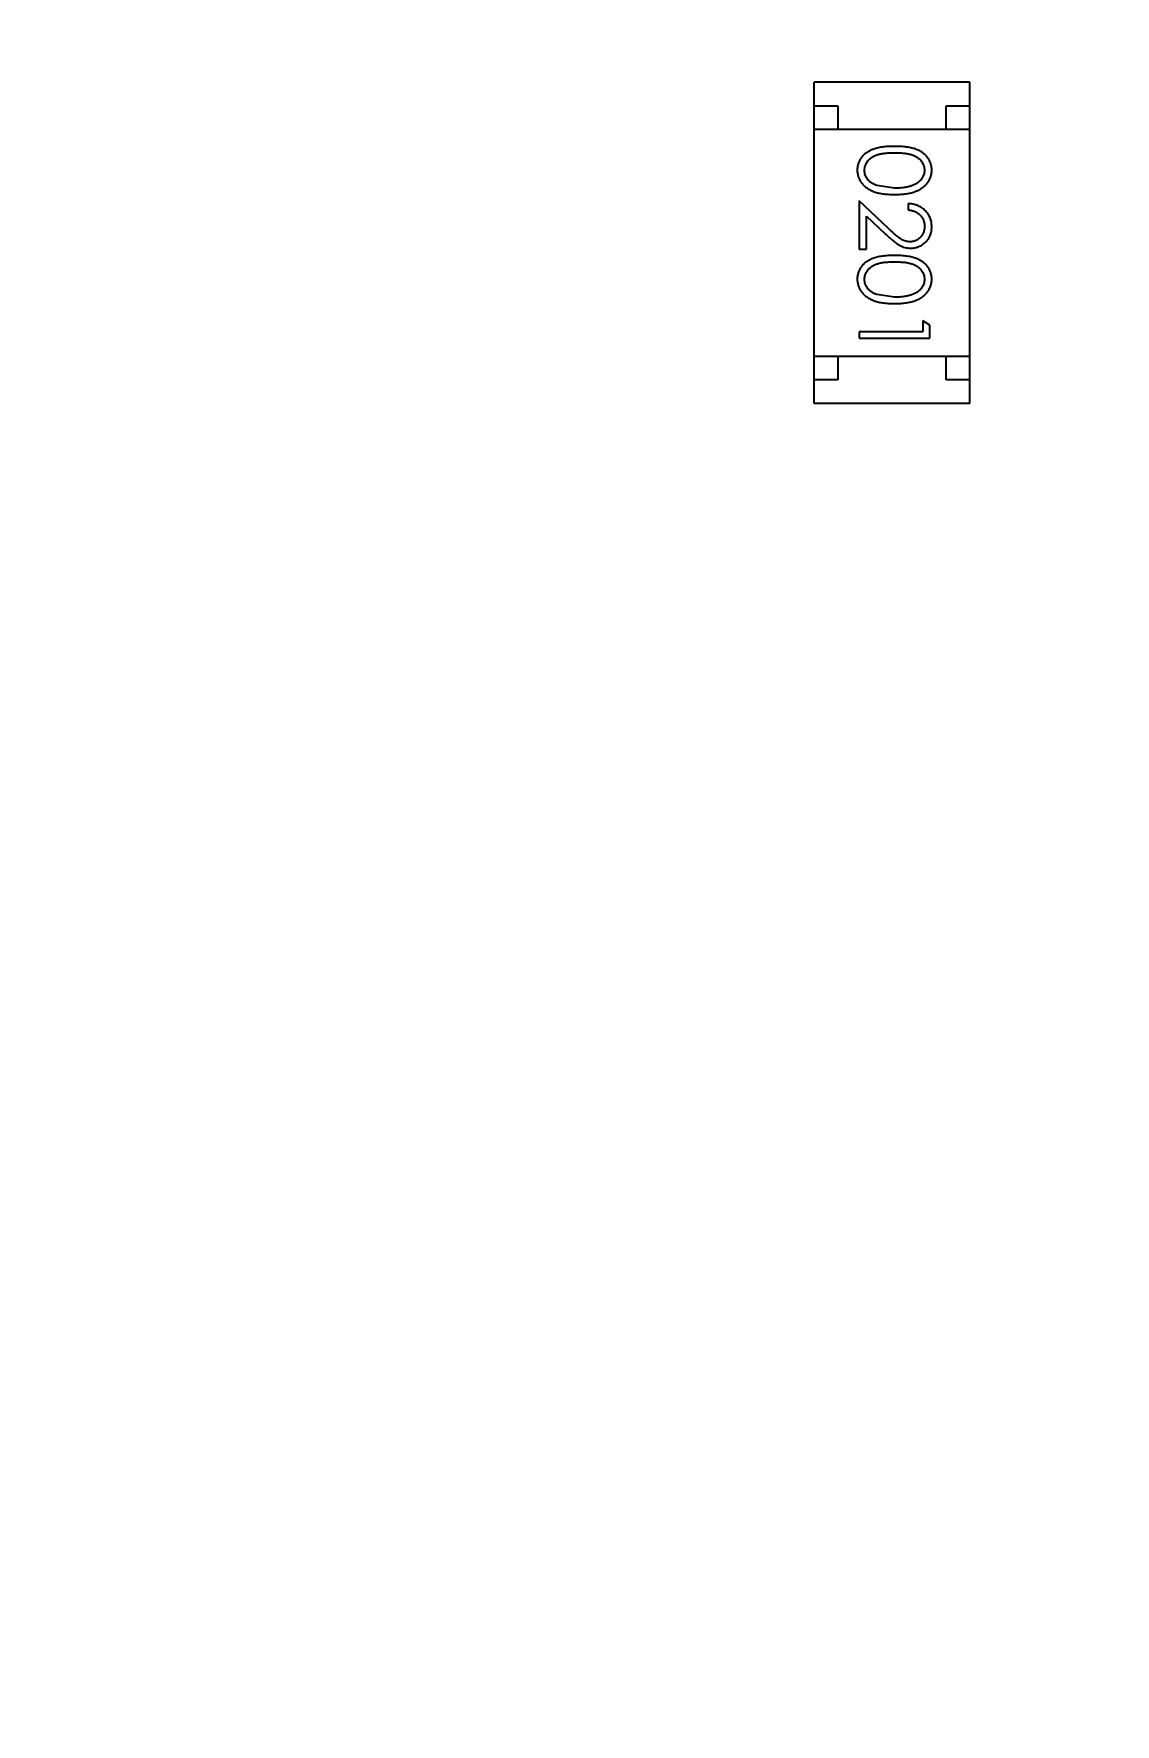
# Model space of a CAD drawing. Header units: millimetres. Extents: x -1 to 131, y 28 to 94.
# Drawn here: x 101.976 to 104.265, y 43.078 to 46.655 of the extents above; entities that cross this region are included whole.
import ezdxf

# ---------------------------------------------------------------- set-up
doc = ezdxf.new("R2010")
doc.units = ezdxf.units.MM
doc.header["$LTSCALE"] = 1.21
doc.header["$MEASUREMENT"] = 0
doc.header["$PDMODE"] = 3
doc.header["$PDSIZE"] = 0.3125
doc.layers.get('0').update_dxf_attribs({"linetype": 'CONTINUOUS'})
doc.layers.get('DEFPOINTS').update_dxf_attribs({"linetype": 'CONTINUOUS'})
doc.layers.add('Dim', color=3, linetype='CONTINUOUS', lineweight=25)
doc.styles.get("Standard").update_dxf_attribs({"font": 'txt', "width": 0.8})
doc.dimstyles.get("Standard").update_dxf_attribs({"dimtxt": 0.15625, "dimasz": 0.1875, "dimexe": 0.125, "dimexo": 0.0625, "dimgap": 0.09, "dimtad": 0, "dimtih": 1, "dimtoh": 1, "dimzin": 4, "dimdsep": 46, "dimtxsty": 'Standard', "dimblk": '_FILLED', "dimblk1": '_FILLED', "dimblk2": '_FILLED', "dimcen": 0.09, "dimazin": 1, "dimtp": 0.01, "dimtm": 0.01, "dimtfac": 1, "dimtofl": 0, "dimtmove": 0, "dimatfit": 3, "dimldrblk": '_FILLED', "dimfxl": 1, "dimtolj": 1, "dimtzin": 4, "dimarcsym": 0})

# ---------------------------------------------------------------- blocks, each defined once
blk = doc.blocks.new('_FILLED')
at = {"color": 0, "linetype": 'ByBlock'}
blk.add_solid([(0, 0), (-1, 0.1667), (-1, -0.1667)], dxfattribs=at)
blk = doc.blocks.new('*D30')
at = {"color": 0, "linetype": 'ByBlock', "lineweight": -2}
for p, q in [((101.1223, 58.6652), (87.6348, 58.6652)), ((87.7598, 58.6652), (87.7598, 44.6313)), ((87.7598, 27.6174), (87.7598, 41.6513)), ((106.4921, 27.6174), (87.6348, 27.6174))]:
    blk.add_line(p, q, dxfattribs=at)
at = {"layer": 'DEFPOINTS', "color": 0, "linetype": 'ByBlock'}
for p in [(101.1848, 58.6652), (106.5546, 27.6174)]:
    blk.add_point(p, dxfattribs=at)
at = {"color": 0, "linetype": 'ByBlock', "lineweight": -2}
for p, rotation in [((87.7598, 58.6652), 90), ((87.7598, 27.6174), 270)]:
    blk.add_blockref('_FILLED', p, dxfattribs=dict(at, rotation=rotation))
at = {"color": 0, "linetype": 'ByBlock', "lineweight": -2, "insert": (87.7598, 43.1413), "char_height": 1, "attachment_point": 5, "rotation": 90}
blk.add_mtext('\\A1;31.05', dxfattribs=at)

msp = doc.modelspace()

# ---------------------------------------------------------------- linework, layer by layer
at = {"color": 7, "linetype": 'Continuous'}
for p, q in [((103.6277, 45.8728), (103.6277, 46.5528)), ((103.9577, 46.5528), (103.6277, 46.5528)), ((103.9577, 45.8728), (103.9577, 46.5528)), ((103.6277, 46.5028), (103.6777, 46.5028)), ((103.6777, 46.5028), (103.6777, 46.4528)), ((103.9077, 46.4528), (103.9077, 46.5028)), ((103.9077, 46.5028), (103.9577, 46.5028)), ((103.6277, 46.4528), (103.9577, 46.4528)), ((103.798, 46.3283), (103.7603, 46.334)), ((103.723, 46.3014), (103.723, 46.1994)), ((103.7851, 46.2432), (103.723, 46.3014)), ((103.8268, 46.2956), (103.8268, 46.2821)), ((103.7384, 46.1994), (103.7384, 46.2692)), ((103.7384, 46.2692), (103.7784, 46.2317)), ((103.723, 46.1994), (103.7384, 46.1994)), ((103.798, 46.0975), (103.7603, 46.1032)), ((103.8576, 46.0475), (103.8576, 46.0244)), ((103.873, 46.0387), (103.8576, 46.0475)), ((103.873, 46.011), (103.873, 46.0387)), ((103.723, 46.0244), (103.723, 46.011)), ((103.8576, 46.0244), (103.723, 46.0244)), ((103.723, 46.011), (103.873, 46.011)), ((103.6277, 45.9728), (103.9577, 45.9728)), ((103.6777, 45.9728), (103.6777, 45.9228)), ((103.9077, 45.9228), (103.9077, 45.9728)), ((103.6777, 45.9228), (103.6277, 45.9228)), ((103.9577, 45.9228), (103.9077, 45.9228)), ((103.9577, 45.8728), (103.6277, 45.8728))]:
    msp.add_line(p, q, dxfattribs=at)
for points, knots in [([(103.7979, 46.4167), (103.7956, 46.4167), (103.7909, 46.4167), (103.7841, 46.4164), (103.7778, 46.4159), (103.7718, 46.4152), (103.7663, 46.4143), (103.7612, 46.4132), (103.7564, 46.4119), (103.7521, 46.4104), (103.7481, 46.4087), (103.7444, 46.4068), (103.7409, 46.4048), (103.7377, 46.4026), (103.7347, 46.4003), (103.732, 46.3979), (103.7296, 46.3952), (103.7274, 46.3924), (103.7255, 46.3895), (103.7238, 46.3865), (103.7223, 46.3834), (103.7212, 46.3802), (103.7203, 46.3769), (103.7196, 46.3736), (103.7192, 46.3701), (103.7192, 46.3678), (103.7191, 46.3666)], [0, 0, 0, 0, 0.068113, 0.132564, 0.193427, 0.250218, 0.303569, 0.353576, 0.400235, 0.443586, 0.484619, 0.524292, 0.56238, 0.599049, 0.63494, 0.669782, 0.704009, 0.737842, 0.771098, 0.803896, 0.836415, 0.868639, 0.900715, 0.933378, 0.966213, 1, 1, 1, 1]), ([(103.7345, 46.3661), (103.7346, 46.3678), (103.7348, 46.3711), (103.7361, 46.376), (103.7382, 46.3807), (103.7405, 46.3845), (103.7428, 46.3873), (103.7448, 46.3894), (103.7469, 46.3913), (103.7492, 46.3931), (103.7517, 46.3947), (103.7544, 46.3961), (103.7573, 46.3975), (103.7605, 46.3987), (103.7639, 46.3998), (103.7676, 46.4008), (103.7718, 46.4015), (103.7763, 46.4022), (103.7812, 46.4027), (103.7865, 46.403), (103.7921, 46.4033), (103.796, 46.4033), (103.798, 46.4033)], [0, 0, 0, 0, 0.060034, 0.120278, 0.182348, 0.247919, 0.281641, 0.315701, 0.350322, 0.385703, 0.421819, 0.459196, 0.497866, 0.538301, 0.58121, 0.628183, 0.679403, 0.734699, 0.794074, 0.858416, 0.927049, 1, 1, 1, 1]), ([(103.8768, 46.3666), (103.8768, 46.3678), (103.8768, 46.3701), (103.8764, 46.3736), (103.8757, 46.3769), (103.8748, 46.3802), (103.8736, 46.3834), (103.8722, 46.3866), (103.8704, 46.3896), (103.8685, 46.3925), (103.8663, 46.3953), (103.8638, 46.398), (103.8611, 46.4005), (103.8581, 46.4028), (103.8549, 46.405), (103.8515, 46.407), (103.8478, 46.4088), (103.8438, 46.4105), (103.8395, 46.412), (103.8348, 46.4132), (103.8297, 46.4144), (103.8242, 46.4152), (103.8182, 46.4159), (103.8118, 46.4164), (103.805, 46.4167), (103.8003, 46.4167), (103.7979, 46.4167)], [0, 0, 0, 0, 0.033742, 0.066533, 0.099153, 0.13154, 0.164087, 0.196563, 0.229707, 0.263315, 0.297504, 0.331686, 0.366482, 0.4021, 0.438958, 0.476748, 0.515985, 0.556589, 0.599519, 0.645765, 0.695487, 0.748721, 0.805687, 0.866754, 0.931405, 1, 1, 1, 1]), ([(103.798, 46.4033), (103.8, 46.4033), (103.8039, 46.4033), (103.8096, 46.403), (103.8149, 46.4027), (103.8198, 46.4021), (103.8243, 46.4016), (103.8284, 46.4007), (103.8322, 46.3998), (103.8356, 46.3987), (103.8387, 46.3975), (103.8416, 46.3961), (103.8443, 46.3946), (103.8468, 46.393), (103.8492, 46.3912), (103.8513, 46.3894), (103.8532, 46.3873), (103.8555, 46.3845), (103.8578, 46.3807), (103.86, 46.376), (103.8612, 46.3711), (103.8614, 46.3678), (103.8615, 46.3661)], [0, 0, 0, 0, 0.073302, 0.142286, 0.206253, 0.266017, 0.321612, 0.372532, 0.419497, 0.462398, 0.502825, 0.541489, 0.579034, 0.615143, 0.650298, 0.684912, 0.718701, 0.752189, 0.817245, 0.879117, 0.939613, 1, 1, 1, 1]), ([(103.7191, 46.3666), (103.7192, 46.3654), (103.7192, 46.363), (103.7197, 46.3595), (103.7203, 46.3561), (103.7212, 46.3527), (103.7225, 46.3495), (103.7239, 46.3463), (103.7256, 46.3432), (103.7276, 46.3402), (103.7299, 46.3373), (103.7324, 46.3345), (103.7352, 46.3319), (103.7382, 46.3295), (103.7415, 46.3273), (103.7451, 46.3252), (103.7489, 46.3233), (103.753, 46.3215), (103.7574, 46.3199), (103.7621, 46.3186), (103.7672, 46.3174), (103.7726, 46.3164), (103.7785, 46.3157), (103.7846, 46.3152), (103.7912, 46.3149), (103.7956, 46.3149), (103.7979, 46.3148)], [0, 0, 0, 0, 0.033824, 0.067298, 0.10028, 0.133019, 0.165736, 0.198792, 0.232372, 0.266409, 0.301016, 0.336196, 0.371972, 0.408574, 0.446394, 0.485225, 0.525372, 0.567224, 0.611081, 0.65775, 0.70702, 0.759235, 0.814484, 0.873227, 0.934937, 1, 1, 1, 1]), ([(103.7603, 46.334), (103.7592, 46.3344), (103.7572, 46.3351), (103.7543, 46.3364), (103.7515, 46.3379), (103.749, 46.3395), (103.7467, 46.3413), (103.7446, 46.3431), (103.7426, 46.3451), (103.7404, 46.3479), (103.7381, 46.3516), (103.7361, 46.3563), (103.7347, 46.3612), (103.7346, 46.3645), (103.7345, 46.3661)], [0, 0, 0, 0, 0.075949, 0.148549, 0.218996, 0.286119, 0.351826, 0.416074, 0.478265, 0.540325, 0.660405, 0.774606, 0.887187, 1, 1, 1, 1]), ([(103.7979, 46.3148), (103.8002, 46.3149), (103.8047, 46.3149), (103.8113, 46.3152), (103.8175, 46.3157), (103.8233, 46.3165), (103.8288, 46.3174), (103.8339, 46.3186), (103.8387, 46.32), (103.8431, 46.3216), (103.8472, 46.3234), (103.851, 46.3253), (103.8546, 46.3275), (103.8579, 46.3297), (103.8609, 46.3321), (103.8637, 46.3347), (103.8662, 46.3374), (103.8685, 46.3403), (103.8705, 46.3432), (103.8722, 46.3463), (103.8736, 46.3495), (103.8748, 46.3528), (103.8757, 46.3561), (103.8764, 46.3595), (103.8768, 46.363), (103.8768, 46.3654), (103.8768, 46.3666)], [0, 0, 0, 0, 0.065278, 0.127205, 0.186168, 0.241675, 0.294115, 0.343609, 0.390387, 0.434463, 0.476646, 0.517002, 0.555936, 0.593716, 0.630057, 0.665601, 0.700745, 0.734917, 0.768681, 0.802087, 0.834849, 0.867433, 0.900138, 0.932806, 0.966212, 1, 1, 1, 1]), ([(103.8615, 46.3661), (103.8614, 46.3645), (103.8612, 46.3612), (103.86, 46.3564), (103.8578, 46.3517), (103.8555, 46.348), (103.8532, 46.3451), (103.8512, 46.343), (103.849, 46.3411), (103.8465, 46.3393), (103.8438, 46.3376), (103.8408, 46.336), (103.8376, 46.3346), (103.8342, 46.3333), (103.8305, 46.3321), (103.8266, 46.331), (103.8225, 46.3302), (103.8181, 46.3295), (103.8134, 46.329), (103.8085, 46.3285), (103.8033, 46.3284), (103.7998, 46.3283), (103.798, 46.3283)], [0, 0, 0, 0, 0.059689, 0.119507, 0.181075, 0.246162, 0.279894, 0.314468, 0.350403, 0.387474, 0.426147, 0.466624, 0.508745, 0.553328, 0.600058, 0.649177, 0.700552, 0.754894, 0.811825, 0.871514, 0.934319, 1, 1, 1, 1]), ([(103.8768, 46.2467), (103.8768, 46.2483), (103.8767, 46.2516), (103.8761, 46.2565), (103.8749, 46.2611), (103.8734, 46.2655), (103.8714, 46.2697), (103.869, 46.2738), (103.8661, 46.2776), (103.8628, 46.2811), (103.8592, 46.2844), (103.8553, 46.2873), (103.8512, 46.2897), (103.8468, 46.2917), (103.8421, 46.2934), (103.8372, 46.2945), (103.8321, 46.2953), (103.8286, 46.2955), (103.8268, 46.2956)], [0, 0, 0, 0, 0.06445, 0.126725, 0.187421, 0.247417, 0.306749, 0.366595, 0.427749, 0.490235, 0.553031, 0.614805, 0.676505, 0.738096, 0.801021, 0.864897, 0.931209, 1, 1, 1, 1]), ([(103.8268, 46.2821), (103.8282, 46.282), (103.8308, 46.2818), (103.8346, 46.281), (103.8381, 46.2801), (103.8414, 46.2788), (103.8445, 46.2773), (103.8474, 46.2756), (103.85, 46.2736), (103.8524, 46.2713), (103.8545, 46.2689), (103.8564, 46.2662), (103.858, 46.2635), (103.8592, 46.2605), (103.8602, 46.2575), (103.8609, 46.2542), (103.8614, 46.2508), (103.8614, 46.2485), (103.8615, 46.2474)], [0, 0, 0, 0, 0.073648, 0.143686, 0.210962, 0.275557, 0.338064, 0.399311, 0.4594, 0.51934, 0.579024, 0.637809, 0.695959, 0.754122, 0.813113, 0.873453, 0.935561, 1, 1, 1, 1]), ([(103.7784, 46.2317), (103.78, 46.2303), (103.7829, 46.2275), (103.7873, 46.2236), (103.7914, 46.22), (103.7953, 46.2168), (103.7989, 46.2139), (103.8023, 46.2115), (103.8055, 46.2094), (103.8093, 46.207), (103.814, 46.2047), (103.8199, 46.2028), (103.826, 46.2016), (103.8302, 46.2014), (103.8323, 46.2014)], [0, 0, 0, 0, 0.09953, 0.192079, 0.277712, 0.357454, 0.429648, 0.495771, 0.555538, 0.608657, 0.707578, 0.804328, 0.901298, 1, 1, 1, 1]), ([(103.831, 46.2148), (103.8294, 46.2149), (103.8262, 46.215), (103.8214, 46.216), (103.8167, 46.2177), (103.8129, 46.2197), (103.8098, 46.2218), (103.8071, 46.2237), (103.8042, 46.226), (103.8009, 46.2287), (103.7974, 46.2317), (103.7935, 46.2352), (103.7894, 46.2391), (103.7866, 46.2418), (103.7851, 46.2432)], [0, 0, 0, 0, 0.088014, 0.174976, 0.2638, 0.355443, 0.406413, 0.465519, 0.533076, 0.609353, 0.693899, 0.787171, 0.889197, 1, 1, 1, 1]), ([(103.8615, 46.2474), (103.8614, 46.2462), (103.8614, 46.244), (103.8609, 46.2408), (103.8602, 46.2377), (103.8593, 46.2347), (103.858, 46.2319), (103.8564, 46.2292), (103.8546, 46.2266), (103.8525, 46.2242), (103.8502, 46.222), (103.8478, 46.2201), (103.8453, 46.2185), (103.8427, 46.2171), (103.8399, 46.2161), (103.837, 46.2154), (103.8341, 46.2149), (103.8321, 46.2148), (103.831, 46.2148)], [0, 0, 0, 0, 0.068027, 0.133505, 0.19695, 0.26027, 0.322741, 0.384982, 0.448465, 0.513424, 0.578224, 0.640011, 0.700094, 0.760067, 0.819012, 0.877878, 0.938035, 1, 1, 1, 1]), ([(103.8323, 46.2014), (103.8337, 46.2014), (103.8367, 46.2015), (103.841, 46.2021), (103.8451, 46.2031), (103.8491, 46.2044), (103.853, 46.2062), (103.8567, 46.2084), (103.8603, 46.2109), (103.8636, 46.2139), (103.8667, 46.217), (103.8694, 46.2206), (103.8717, 46.2243), (103.8736, 46.2283), (103.8751, 46.2326), (103.8761, 46.2371), (103.8767, 46.2418), (103.8768, 46.245), (103.8768, 46.2467)], [0, 0, 0, 0, 0.06271, 0.123347, 0.183401, 0.242828, 0.302097, 0.36242, 0.423725, 0.487032, 0.550491, 0.612709, 0.674265, 0.73617, 0.799211, 0.863483, 0.930525, 1, 1, 1, 1]), ([(103.7979, 46.186), (103.7956, 46.186), (103.7909, 46.1859), (103.7841, 46.1856), (103.7778, 46.1851), (103.7718, 46.1844), (103.7663, 46.1835), (103.7612, 46.1825), (103.7564, 46.1811), (103.7521, 46.1796), (103.7481, 46.1779), (103.7444, 46.1761), (103.7409, 46.1741), (103.7377, 46.1719), (103.7347, 46.1696), (103.732, 46.1671), (103.7296, 46.1644), (103.7274, 46.1617), (103.7255, 46.1587), (103.7238, 46.1557), (103.7223, 46.1526), (103.7212, 46.1494), (103.7203, 46.1462), (103.7196, 46.1428), (103.7192, 46.1393), (103.7192, 46.137), (103.7191, 46.1358)], [0, 0, 0, 0, 0.068113, 0.132564, 0.193427, 0.250218, 0.303569, 0.353576, 0.400235, 0.443586, 0.484619, 0.524292, 0.56238, 0.599049, 0.63494, 0.669782, 0.704009, 0.737842, 0.771098, 0.803896, 0.836415, 0.868639, 0.900715, 0.933378, 0.966213, 1, 1, 1, 1]), ([(103.8768, 46.1358), (103.8768, 46.137), (103.8768, 46.1393), (103.8764, 46.1428), (103.8757, 46.1462), (103.8748, 46.1495), (103.8736, 46.1527), (103.8722, 46.1558), (103.8704, 46.1588), (103.8685, 46.1618), (103.8663, 46.1646), (103.8638, 46.1673), (103.8611, 46.1697), (103.8581, 46.172), (103.8549, 46.1742), (103.8515, 46.1762), (103.8478, 46.178), (103.8438, 46.1797), (103.8395, 46.1812), (103.8348, 46.1825), (103.8297, 46.1836), (103.8242, 46.1844), (103.8182, 46.1851), (103.8118, 46.1856), (103.805, 46.1859), (103.8003, 46.186), (103.7979, 46.186)], [0, 0, 0, 0, 0.033742, 0.066533, 0.099153, 0.13154, 0.164087, 0.196563, 0.229707, 0.263315, 0.297504, 0.331686, 0.366482, 0.4021, 0.438958, 0.476748, 0.515985, 0.556589, 0.599519, 0.645765, 0.695487, 0.748721, 0.805687, 0.866754, 0.931405, 1, 1, 1, 1]), ([(103.7345, 46.1354), (103.7346, 46.137), (103.7348, 46.1403), (103.7361, 46.1452), (103.7382, 46.1499), (103.7405, 46.1537), (103.7428, 46.1566), (103.7448, 46.1586), (103.7469, 46.1605), (103.7492, 46.1623), (103.7517, 46.1639), (103.7544, 46.1654), (103.7573, 46.1667), (103.7605, 46.168), (103.7639, 46.1691), (103.7676, 46.17), (103.7718, 46.1708), (103.7763, 46.1714), (103.7812, 46.1719), (103.7865, 46.1722), (103.7921, 46.1725), (103.796, 46.1725), (103.798, 46.1725)], [0, 0, 0, 0, 0.060034, 0.120278, 0.182348, 0.247919, 0.281641, 0.315701, 0.350322, 0.385703, 0.421819, 0.459196, 0.497866, 0.538301, 0.58121, 0.628183, 0.679403, 0.734699, 0.794074, 0.858416, 0.927049, 1, 1, 1, 1]), ([(103.798, 46.1725), (103.8, 46.1725), (103.8039, 46.1725), (103.8096, 46.1722), (103.8149, 46.1719), (103.8198, 46.1714), (103.8243, 46.1708), (103.8284, 46.1699), (103.8322, 46.169), (103.8356, 46.1679), (103.8387, 46.1667), (103.8416, 46.1654), (103.8443, 46.1639), (103.8468, 46.1622), (103.8492, 46.1605), (103.8513, 46.1586), (103.8532, 46.1566), (103.8555, 46.1537), (103.8578, 46.15), (103.86, 46.1453), (103.8612, 46.1404), (103.8614, 46.137), (103.8615, 46.1354)], [0, 0, 0, 0, 0.073302, 0.142286, 0.206253, 0.266017, 0.321612, 0.372532, 0.419497, 0.462398, 0.502825, 0.541489, 0.579034, 0.615143, 0.650298, 0.684912, 0.718701, 0.752189, 0.817245, 0.879117, 0.939613, 1, 1, 1, 1]), ([(103.7191, 46.1358), (103.7192, 46.1346), (103.7192, 46.1323), (103.7197, 46.1287), (103.7203, 46.1253), (103.7212, 46.122), (103.7225, 46.1187), (103.7239, 46.1155), (103.7256, 46.1124), (103.7276, 46.1094), (103.7299, 46.1065), (103.7324, 46.1038), (103.7352, 46.1012), (103.7382, 46.0988), (103.7415, 46.0965), (103.7451, 46.0945), (103.7489, 46.0925), (103.753, 46.0907), (103.7574, 46.0891), (103.7621, 46.0878), (103.7672, 46.0866), (103.7726, 46.0857), (103.7785, 46.085), (103.7846, 46.0844), (103.7912, 46.0841), (103.7956, 46.0841), (103.7979, 46.0841)], [0, 0, 0, 0, 0.033824, 0.067298, 0.10028, 0.133019, 0.165736, 0.198792, 0.232372, 0.266409, 0.301016, 0.336196, 0.371972, 0.408574, 0.446394, 0.485225, 0.525372, 0.567224, 0.611081, 0.65775, 0.70702, 0.759235, 0.814484, 0.873227, 0.934937, 1, 1, 1, 1]), ([(103.7603, 46.1032), (103.7592, 46.1036), (103.7572, 46.1043), (103.7543, 46.1057), (103.7515, 46.1071), (103.749, 46.1087), (103.7467, 46.1105), (103.7446, 46.1123), (103.7426, 46.1143), (103.7404, 46.1172), (103.7381, 46.1208), (103.7361, 46.1255), (103.7347, 46.1304), (103.7346, 46.1337), (103.7345, 46.1354)], [0, 0, 0, 0, 0.075949, 0.148549, 0.218996, 0.286119, 0.351826, 0.416074, 0.478265, 0.540325, 0.660405, 0.774606, 0.887187, 1, 1, 1, 1]), ([(103.7979, 46.0841), (103.8002, 46.0841), (103.8047, 46.0841), (103.8113, 46.0844), (103.8175, 46.085), (103.8233, 46.0857), (103.8288, 46.0867), (103.8339, 46.0878), (103.8387, 46.0892), (103.8431, 46.0908), (103.8472, 46.0927), (103.851, 46.0946), (103.8546, 46.0967), (103.8579, 46.0989), (103.8609, 46.1013), (103.8637, 46.1039), (103.8662, 46.1066), (103.8685, 46.1095), (103.8705, 46.1125), (103.8722, 46.1156), (103.8736, 46.1187), (103.8748, 46.122), (103.8757, 46.1253), (103.8764, 46.1288), (103.8768, 46.1323), (103.8768, 46.1346), (103.8768, 46.1358)], [0, 0, 0, 0, 0.065278, 0.127205, 0.186168, 0.241675, 0.294115, 0.343609, 0.390387, 0.434463, 0.476646, 0.517002, 0.555936, 0.593716, 0.630057, 0.665601, 0.700745, 0.734917, 0.768681, 0.802087, 0.834849, 0.867433, 0.900138, 0.932806, 0.966212, 1, 1, 1, 1]), ([(103.8615, 46.1354), (103.8614, 46.1337), (103.8612, 46.1305), (103.86, 46.1256), (103.8578, 46.1209), (103.8555, 46.1172), (103.8532, 46.1143), (103.8512, 46.1123), (103.849, 46.1103), (103.8465, 46.1085), (103.8438, 46.1068), (103.8408, 46.1053), (103.8376, 46.1038), (103.8342, 46.1025), (103.8305, 46.1014), (103.8266, 46.1003), (103.8225, 46.0995), (103.8181, 46.0987), (103.8134, 46.0982), (103.8085, 46.0978), (103.8033, 46.0976), (103.7998, 46.0975), (103.798, 46.0975)], [0, 0, 0, 0, 0.059689, 0.119507, 0.181075, 0.246162, 0.279894, 0.314468, 0.350403, 0.387474, 0.426147, 0.466624, 0.508745, 0.553328, 0.600058, 0.649177, 0.700552, 0.754894, 0.811825, 0.871514, 0.934319, 1, 1, 1, 1])]:
    msp.add_open_spline(points, degree=3, knots=knots, dxfattribs=at)

# ---------------------------------------------------------------- dimensions: what is measured, and where the dimension line sits
at = {"layer": 'Dim'}
dim = msp.add_linear_dim(base=(87.7598, 58.6652), p1=(106.5546, 27.6174), p2=(101.1848, 58.6652), angle=90, dimstyle='Standard', override={"dimtxt": 1, "dimasz": 1, "dimtih": 0, "dimtoh": 0, "dimzin": 0, "dimcen": 0.198, "dimadec": 0, "dimazin": 0, "dimtp": 0, "dimtm": 0, "dimtdec": 4, "dimtzin": 0}, dxfattribs=at)
dim.commit()
dim.dimension.update_dxf_attribs({"geometry": '*D30', "text_midpoint": (87.7598, 43.1413)})

doc.saveas('drawing.dxf')
